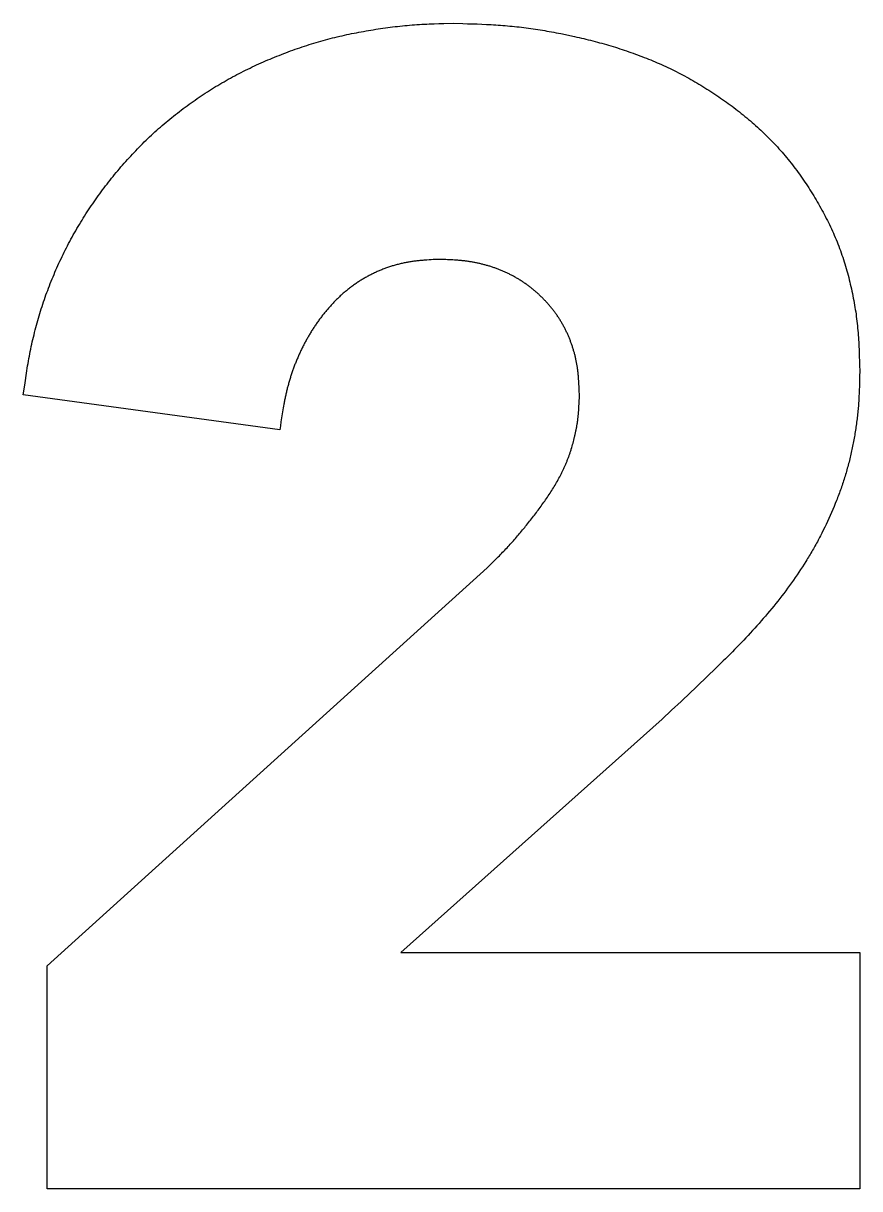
# Model space of a CAD drawing. Extents: x 4 to 389, y 10 to 269.
# Drawn here: x 144.12 to 147.85, y 203.83 to 209.03 of the extents above; entities that cross this region are included whole.
import ezdxf

# ---------------------------------------------------------------- set-up
doc = ezdxf.new("R2010")
doc.units = 0
doc.layers.add('ENGRAVE', color=5, linetype='CONTINUOUS')

msp = doc.modelspace()

# ---------------------------------------------------------------- linework, layer by layer
at = {"layer": 'ENGRAVE'}
msp.add_lwpolyline([(144.2283, 203.8321), (144.2283, 204.8261), (146.1896, 206.6004), (146.2097, 206.6202), (146.2197, 206.6301), (146.2297, 206.6401), (146.2347, 206.6451), (146.2396, 206.6501), (146.2446, 206.6551), (146.2495, 206.6601), (146.2544, 206.6652), (146.2593, 206.6702), (146.2642, 206.6753), (146.2691, 206.6804), (146.274, 206.6855), (146.2788, 206.6907), (146.2836, 206.6958), (146.2884, 206.701), (146.2931, 206.7062), (146.2979, 206.7114), (146.3026, 206.7166), (146.3073, 206.7219), (146.3119, 206.7272), (146.3166, 206.7325), (146.3212, 206.7378), (146.3258, 206.7431), (146.3304, 206.7485), (146.335, 206.7538), (146.3396, 206.7592), (146.3441, 206.7646), (146.3486, 206.77), (146.3531, 206.7755), (146.3576, 206.7809), (146.362, 206.7864), (146.3664, 206.7919), (146.3709, 206.7974), (146.3753, 206.8029), (146.3796, 206.8084), (146.384, 206.814), (146.3883, 206.8195), (146.3926, 206.8251), (146.3969, 206.8307), (146.4012, 206.8363), (146.4055, 206.8419), (146.4097, 206.8475), (146.4139, 206.8532), (146.4181, 206.8588), (146.4223, 206.8645), (146.4265, 206.8702), (146.4306, 206.8759), (146.4347, 206.8816), (146.4388, 206.8874), (146.4429, 206.8931), (146.4469, 206.8989), (146.4509, 206.9047), (146.4549, 206.9105), (146.4589, 206.9164), (146.4628, 206.9222), (146.4667, 206.9281), (146.4706, 206.934), (146.4744, 206.9399), (146.4782, 206.9458), (146.482, 206.9518), (146.4857, 206.9578), (146.4894, 206.9638), (146.493, 206.9699), (146.4966, 206.9759), (146.5001, 206.982), (146.5036, 206.9882), (146.5071, 206.9943), (146.5105, 207.0005), (146.5138, 207.0067), (146.5155, 207.0098), (146.5171, 207.013), (146.5187, 207.0161), (146.5203, 207.0192), (146.5219, 207.0224), (146.5235, 207.0255), (146.5251, 207.0287), (146.5266, 207.0319), (146.5282, 207.035), (146.5297, 207.0382), (146.5312, 207.0414), (146.5327, 207.0446), (146.5341, 207.0478), (146.5356, 207.051), (146.537, 207.0542), (146.5384, 207.0575), (146.5398, 207.0607), (146.5412, 207.0639), (146.5426, 207.0672), (146.5439, 207.0705), (146.5452, 207.0737), (146.5465, 207.077), (146.5478, 207.0803), (146.5491, 207.0836), (146.5504, 207.0868), (146.5516, 207.0901), (146.5529, 207.0935), (146.5541, 207.0968), (146.5553, 207.1001), (146.5564, 207.1034), (146.5576, 207.1067), (146.5588, 207.1101), (146.5599, 207.1134), (146.561, 207.1168), (146.5621, 207.1201), (146.5632, 207.1235), (146.5643, 207.1268), (146.5653, 207.1302), (146.5674, 207.1369), (146.5694, 207.1437), (146.5714, 207.1505), (146.5733, 207.1573), (146.5751, 207.1641), (146.5769, 207.1709), (146.5787, 207.1778), (146.5804, 207.1846), (146.5812, 207.1881), (146.582, 207.1915), (146.5828, 207.1949), (146.5835, 207.1984), (146.5843, 207.2018), (146.585, 207.2053), (146.5857, 207.2087), (146.5864, 207.2122), (146.5871, 207.2157), (146.5878, 207.2191), (146.5885, 207.2226), (146.5891, 207.226), (146.5897, 207.2295), (146.5903, 207.233), (146.5909, 207.2365), (146.5915, 207.2399), (146.592, 207.2434), (146.5925, 207.2469), (146.5931, 207.2504), (146.5935, 207.2539), (146.594, 207.2574), (146.5945, 207.2609), (146.5949, 207.2644), (146.5953, 207.2679), (146.5957, 207.2714), (146.5961, 207.2749), (146.5964, 207.2784), (146.5968, 207.2819), (146.5971, 207.2854), (146.5974, 207.2889), (146.598, 207.2959), (146.5985, 207.3029), (146.599, 207.31), (146.5994, 207.317), (146.5998, 207.324), (146.6002, 207.3311), (146.6005, 207.3381), (146.6008, 207.3452), (146.6014, 207.3593), (146.6019, 207.3734), (146.6012, 207.3887), (146.6009, 207.3964), (146.6006, 207.404), (146.6002, 207.4117), (146.5998, 207.4193), (146.5993, 207.427), (146.5988, 207.4346), (146.5983, 207.4423), (146.598, 207.4461), (146.5977, 207.4499), (146.5974, 207.4537), (146.597, 207.4575), (146.5967, 207.4613), (146.5963, 207.4651), (146.5959, 207.4689), (146.5955, 207.4727), (146.5951, 207.4765), (146.5946, 207.4803), (146.5941, 207.4841), (146.5936, 207.4879), (146.5931, 207.4917), (146.5926, 207.4955), (146.592, 207.4992), (146.5914, 207.503), (146.5908, 207.5068), (146.5901, 207.5105), (146.5894, 207.5143), (146.5887, 207.5181), (146.588, 207.5218), (146.5872, 207.5256), (146.5865, 207.5293), (146.5856, 207.5331), (146.5848, 207.5368), (146.5839, 207.5405), (146.583, 207.5443), (146.5821, 207.548), (146.5812, 207.5517), (146.5802, 207.5554), (146.5792, 207.5591), (146.5782, 207.5628), (146.5772, 207.5665), (146.5761, 207.5702), (146.575, 207.5739), (146.5739, 207.5775), (146.5728, 207.5812), (146.5716, 207.5848), (146.5704, 207.5885), (146.5692, 207.5921), (146.5679, 207.5957), (146.5667, 207.5994), (146.5654, 207.603), (146.5641, 207.6066), (146.5627, 207.6102), (146.5614, 207.6138), (146.56, 207.6173), (146.5586, 207.6209), (146.5571, 207.6245), (146.5557, 207.628), (146.5542, 207.6316), (146.5527, 207.6351), (146.5512, 207.6386), (146.5496, 207.6421), (146.548, 207.6456), (146.5464, 207.6491), (146.5448, 207.6526), (146.5432, 207.656), (146.5415, 207.6595), (146.5398, 207.6629), (146.5381, 207.6663), (146.5363, 207.6697), (146.5346, 207.6731), (146.5328, 207.6765), (146.531, 207.6799), (146.5291, 207.6833), (146.5273, 207.6866), (146.5254, 207.6899), (146.5235, 207.6933), (146.5215, 207.6966), (146.5196, 207.6999), (146.5176, 207.7031), (146.5156, 207.7064), (146.5135, 207.7096), (146.5115, 207.7129), (146.5094, 207.7161), (146.5073, 207.7193), (146.5052, 207.7225), (146.503, 207.7256), (146.5008, 207.7288), (146.4986, 207.7319), (146.4964, 207.735), (146.4942, 207.7381), (146.4919, 207.7412), (146.4896, 207.7443), (146.4873, 207.7473), (146.485, 207.7504), (146.4826, 207.7534), (146.4802, 207.7564), (146.4778, 207.7594), (146.4754, 207.7624), (146.473, 207.7653), (146.4705, 207.7683), (146.468, 207.7712), (146.4655, 207.7741), (146.463, 207.777), (146.4605, 207.7798), (146.4579, 207.7827), (146.4553, 207.7855), (146.4527, 207.7883), (146.4501, 207.7911), (146.4475, 207.7939), (146.4448, 207.7967), (146.4421, 207.7994), (146.4394, 207.8022), (146.4367, 207.8049), (146.434, 207.8076), (146.4313, 207.8102), (146.4285, 207.8129), (146.4257, 207.8155), (146.4229, 207.8182), (146.4201, 207.8208), (146.4173, 207.8234), (146.4144, 207.8259), (146.4116, 207.8285), (146.4087, 207.831), (146.4058, 207.8335), (146.4029, 207.836), (146.4, 207.8385), (146.397, 207.8409), (146.3941, 207.8434), (146.3911, 207.8458), (146.3881, 207.8482), (146.3851, 207.8506), (146.3821, 207.8529), (146.379, 207.8552), (146.376, 207.8576), (146.3729, 207.8598), (146.3698, 207.8621), (146.3667, 207.8644), (146.3636, 207.8666), (146.3605, 207.8688), (146.3573, 207.871), (146.3542, 207.8731), (146.351, 207.8753), (146.3478, 207.8774), (146.3446, 207.8795), (146.3414, 207.8816), (146.3381, 207.8836), (146.3349, 207.8856), (146.3316, 207.8877), (146.3283, 207.8896), (146.3251, 207.8916), (146.3217, 207.8935), (146.3184, 207.8954), (146.3151, 207.8973), (146.3118, 207.8992), (146.3084, 207.901), (146.305, 207.9028), (146.3016, 207.9046), (146.2982, 207.9064), (146.2948, 207.9082), (146.2914, 207.9099), (146.288, 207.9116), (146.2845, 207.9133), (146.2811, 207.9149), (146.2776, 207.9166), (146.2741, 207.9182), (146.2707, 207.9198), (146.2672, 207.9213), (146.2637, 207.9229), (146.2601, 207.9244), (146.2566, 207.9259), (146.2531, 207.9274), (146.2495, 207.9288), (146.246, 207.9303), (146.2424, 207.9317), (146.2388, 207.933), (146.2352, 207.9344), (146.2316, 207.9357), (146.228, 207.9371), (146.2244, 207.9384), (146.2208, 207.9396), (146.2172, 207.9409), (146.2135, 207.9421), (146.2099, 207.9433), (146.2063, 207.9445), (146.2026, 207.9456), (146.1989, 207.9467), (146.1953, 207.9478), (146.1916, 207.9489), (146.1879, 207.95), (146.1842, 207.951), (146.1805, 207.952), (146.1768, 207.953), (146.1731, 207.954), (146.1694, 207.9549), (146.1657, 207.9559), (146.1619, 207.9568), (146.1582, 207.9576), (146.1545, 207.9585), (146.1507, 207.9593), (146.147, 207.9601), (146.1432, 207.9609), (146.1395, 207.9617), (146.1357, 207.9624), (146.132, 207.9631), (146.1282, 207.9638), (146.1244, 207.9644), (146.1207, 207.9651), (146.1169, 207.9657), (146.1131, 207.9663), (146.1093, 207.9669), (146.1055, 207.9674), (146.1018, 207.9679), (146.098, 207.9684), (146.0942, 207.9689), (146.0904, 207.9694), (146.0866, 207.9698), (146.0828, 207.9702), (146.079, 207.9706), (146.0752, 207.971), (146.0714, 207.9714), (146.0676, 207.9717), (146.0638, 207.972), (146.06, 207.9724), (146.0561, 207.9727), (146.0523, 207.973), (146.0447, 207.9735), (146.0371, 207.974), (146.0294, 207.9744), (146.0218, 207.9748), (146.0141, 207.9752), (146.0065, 207.9756), (145.9988, 207.9759), (145.9911, 207.9762), (145.9758, 207.9768), (145.9578, 207.9759), (145.9488, 207.9754), (145.9399, 207.9748), (145.9309, 207.9743), (145.9219, 207.9737), (145.9129, 207.973), (145.9084, 207.9727), (145.904, 207.9723), (145.8995, 207.9719), (145.895, 207.9715), (145.8905, 207.9711), (145.8861, 207.9707), (145.8816, 207.9702), (145.8772, 207.9697), (145.8727, 207.9692), (145.8682, 207.9686), (145.8638, 207.9681), (145.8593, 207.9675), (145.8549, 207.9668), (145.8505, 207.9662), (145.846, 207.9655), (145.8416, 207.9648), (145.8372, 207.964), (145.8328, 207.9632), (145.8284, 207.9624), (145.8239, 207.9615), (145.8195, 207.9606), (145.8151, 207.9597), (145.8108, 207.9587), (145.8064, 207.9577), (145.802, 207.9567), (145.7976, 207.9556), (145.7933, 207.9545), (145.7889, 207.9534), (145.7846, 207.9522), (145.7802, 207.951), (145.7759, 207.9498), (145.7716, 207.9485), (145.7673, 207.9472), (145.763, 207.9459), (145.7587, 207.9445), (145.7544, 207.9431), (145.7501, 207.9416), (145.7459, 207.9402), (145.7416, 207.9387), (145.7374, 207.9371), (145.7332, 207.9356), (145.729, 207.934), (145.7248, 207.9323), (145.7206, 207.9307), (145.7164, 207.929), (145.7122, 207.9273), (145.7081, 207.9255), (145.704, 207.9237), (145.6998, 207.9219), (145.6957, 207.9201), (145.6916, 207.9182), (145.6876, 207.9163), (145.6835, 207.9143), (145.6794, 207.9124), (145.6754, 207.9104), (145.6714, 207.9083), (145.6674, 207.9063), (145.6634, 207.9042), (145.6594, 207.9021), (145.6555, 207.8999), (145.6515, 207.8977), (145.6476, 207.8955), (145.6437, 207.8933), (145.6398, 207.891), (145.6359, 207.8887), (145.6321, 207.8864), (145.6283, 207.8841), (145.6244, 207.8817), (145.6206, 207.8793), (145.6169, 207.8769), (145.6131, 207.8744), (145.6094, 207.8719), (145.6056, 207.8694), (145.6019, 207.8668), (145.5982, 207.8642), (145.5946, 207.8616), (145.5909, 207.859), (145.5873, 207.8564), (145.5837, 207.8537), (145.5801, 207.851), (145.5765, 207.8482), (145.573, 207.8455), (145.5695, 207.8427), (145.566, 207.8398), (145.5625, 207.837), (145.559, 207.8341), (145.5556, 207.8312), (145.5521, 207.8283), (145.5487, 207.8254), (145.5453, 207.8224), (145.542, 207.8194), (145.5386, 207.8164), (145.5353, 207.8134), (145.532, 207.8103), (145.5287, 207.8072), (145.5255, 207.8041), (145.5222, 207.801), (145.519, 207.7979), (145.5158, 207.7947), (145.5126, 207.7915), (145.5095, 207.7883), (145.5064, 207.7851), (145.5032, 207.7818), (145.5001, 207.7786), (145.4971, 207.7753), (145.494, 207.772), (145.491, 207.7686), (145.488, 207.7653), (145.485, 207.7619), (145.482, 207.7586), (145.4791, 207.7552), (145.4762, 207.7517), (145.4732, 207.7483), (145.4704, 207.7449), (145.4675, 207.7414), (145.4647, 207.7379), (145.4618, 207.7344), (145.459, 207.7309), (145.4563, 207.7273), (145.4535, 207.7238), (145.4508, 207.7202), (145.448, 207.7166), (145.4453, 207.713), (145.4427, 207.7094), (145.44, 207.7058), (145.4374, 207.7022), (145.4348, 207.6985), (145.4322, 207.6948), (145.4296, 207.6911), (145.427, 207.6874), (145.4245, 207.6837), (145.422, 207.68), (145.4195, 207.6763), (145.417, 207.6725), (145.4146, 207.6687), (145.4122, 207.6649), (145.4098, 207.6611), (145.4074, 207.6573), (145.405, 207.6535), (145.4026, 207.6497), (145.4003, 207.6458), (145.398, 207.642), (145.3957, 207.6381), (145.3934, 207.6342), (145.3912, 207.6303), (145.389, 207.6264), (145.3868, 207.6225), (145.3846, 207.6186), (145.3824, 207.6146), (145.3803, 207.6107), (145.3781, 207.6067), (145.376, 207.6028), (145.3739, 207.5988), (145.3719, 207.5948), (145.3698, 207.5908), (145.3678, 207.5868), (145.3658, 207.5827), (145.3638, 207.5787), (145.3619, 207.5747), (145.3599, 207.5706), (145.358, 207.5665), (145.3561, 207.5625), (145.3542, 207.5584), (145.3523, 207.5543), (145.3505, 207.5502), (145.3487, 207.5461), (145.3469, 207.542), (145.3451, 207.5378), (145.3433, 207.5337), (145.3416, 207.5296), (145.3399, 207.5254), (145.3382, 207.5212), (145.3365, 207.5171), (145.3348, 207.5129), (145.3332, 207.5087), (145.3316, 207.5045), (145.33, 207.5003), (145.3284, 207.4961), (145.3269, 207.4919), (145.3253, 207.4876), (145.3238, 207.4834), (145.3223, 207.4792), (145.3208, 207.4749), (145.3194, 207.4706), (145.318, 207.4664), (145.3165, 207.4621), (145.3151, 207.4578), (145.3138, 207.4536), (145.3124, 207.4493), (145.3111, 207.445), (145.3098, 207.4407), (145.3085, 207.4364), (145.3072, 207.4321), (145.306, 207.4277), (145.3047, 207.4234), (145.3035, 207.4191), (145.3023, 207.4147), (145.3012, 207.4104), (145.3, 207.4061), (145.2989, 207.4017), (145.2978, 207.3974), (145.2967, 207.393), (145.2956, 207.3886), (145.2946, 207.3843), (145.2936, 207.3799), (145.2926, 207.3755), (145.2916, 207.3711), (145.2906, 207.3667), (145.2897, 207.3624), (145.2888, 207.358), (145.2878, 207.3536), (145.287, 207.3492), (145.2861, 207.3448), (145.2852, 207.3404), (145.2844, 207.336), (145.2836, 207.3315), (145.2819, 207.3227), (145.2804, 207.3139), (145.2789, 207.305), (145.2774, 207.2961), (145.276, 207.2873), (145.2746, 207.2784), (145.2732, 207.2695), (145.2719, 207.2606), (145.2706, 207.2517), (145.268, 207.2339), (145.2655, 207.2161), (144.1214, 207.3724), (144.1275, 207.4156), (144.1307, 207.4371), (144.1339, 207.4587), (144.1373, 207.4802), (144.139, 207.491), (144.1408, 207.5017), (144.1426, 207.5125), (144.1445, 207.5232), (144.1464, 207.534), (144.1484, 207.5447), (144.1504, 207.5554), (144.1525, 207.5661), (144.1547, 207.5768), (144.1569, 207.5874), (144.1592, 207.5981), (144.1616, 207.6087), (144.164, 207.6194), (144.1665, 207.63), (144.1691, 207.6406), (144.1717, 207.6512), (144.1744, 207.6617), (144.1771, 207.6723), (144.18, 207.6828), (144.1829, 207.6933), (144.1858, 207.7038), (144.1888, 207.7143), (144.1919, 207.7248), (144.1951, 207.7352), (144.1983, 207.7456), (144.2016, 207.756), (144.2049, 207.7664), (144.2083, 207.7767), (144.2118, 207.7871), (144.2153, 207.7974), (144.2189, 207.8077), (144.2226, 207.818), (144.2263, 207.8282), (144.2301, 207.8384), (144.234, 207.8486), (144.2379, 207.8588), (144.2419, 207.869), (144.2459, 207.8791), (144.25, 207.8892), (144.2542, 207.8993), (144.2584, 207.9093), (144.2626, 207.9194), (144.267, 207.9294), (144.2714, 207.9394), (144.2758, 207.9493), (144.2803, 207.9592), (144.2849, 207.9691), (144.2896, 207.979), (144.2943, 207.9888), (144.299, 207.9987), (144.3038, 208.0084), (144.3087, 208.0182), (144.3136, 208.0279), (144.3186, 208.0376), (144.3237, 208.0473), (144.3288, 208.0569), (144.334, 208.0665), (144.3392, 208.076), (144.3445, 208.0856), (144.3499, 208.095), (144.3553, 208.1045), (144.3608, 208.1139), (144.3664, 208.1233), (144.3719, 208.1327), (144.3776, 208.142), (144.3833, 208.1513), (144.3891, 208.1606), (144.3949, 208.1698), (144.4007, 208.179), (144.4067, 208.1881), (144.4126, 208.1973), (144.4187, 208.2063), (144.4247, 208.2154), (144.4309, 208.2244), (144.437, 208.2334), (144.4433, 208.2424), (144.4495, 208.2513), (144.4559, 208.2602), (144.4622, 208.269), (144.4687, 208.2778), (144.4752, 208.2866), (144.4817, 208.2953), (144.4883, 208.304), (144.4949, 208.3127), (144.5016, 208.3213), (144.5083, 208.3298), (144.5151, 208.3384), (144.5219, 208.3469), (144.5288, 208.3553), (144.5357, 208.3638), (144.5427, 208.3721), (144.5497, 208.3805), (144.5568, 208.3888), (144.5639, 208.397), (144.5711, 208.4052), (144.5783, 208.4134), (144.5856, 208.4215), (144.5929, 208.4296), (144.6003, 208.4376), (144.6077, 208.4456), (144.6152, 208.4535), (144.6227, 208.4614), (144.6303, 208.4693), (144.6379, 208.4771), (144.6456, 208.4848), (144.6533, 208.4925), (144.6611, 208.5002), (144.6689, 208.5078), (144.6768, 208.5153), (144.6847, 208.5228), (144.6927, 208.5303), (144.7007, 208.5377), (144.7087, 208.545), (144.7168, 208.5523), (144.725, 208.5596), (144.7332, 208.5668), (144.7414, 208.5739), (144.7497, 208.581), (144.758, 208.5881), (144.7664, 208.595), (144.7748, 208.602), (144.7832, 208.6088), (144.7917, 208.6157), (144.8003, 208.6224), (144.8089, 208.6292), (144.8175, 208.6358), (144.8262, 208.6425), (144.8349, 208.649), (144.8436, 208.6555), (144.8524, 208.662), (144.8612, 208.6684), (144.8701, 208.6747), (144.879, 208.6811), (144.8879, 208.6873), (144.8969, 208.6935), (144.9059, 208.6997), (144.9149, 208.7057), (144.924, 208.7118), (144.9331, 208.7178), (144.9423, 208.7237), (144.9515, 208.7296), (144.9607, 208.7354), (144.9699, 208.7412), (144.9792, 208.7469), (144.9886, 208.7525), (144.9979, 208.7581), (145.0073, 208.7636), (145.0168, 208.7691), (145.0262, 208.7745), (145.0357, 208.7798), (145.0453, 208.7851), (145.0548, 208.7903), (145.0644, 208.7955), (145.0741, 208.8006), (145.0837, 208.8057), (145.0934, 208.8106), (145.1032, 208.8156), (145.1129, 208.8204), (145.1227, 208.8252), (145.1325, 208.83), (145.1424, 208.8347), (145.1522, 208.8393), (145.1621, 208.8439), (145.1721, 208.8484), (145.182, 208.8529), (145.192, 208.8573), (145.202, 208.8616), (145.212, 208.8659), (145.222, 208.8702), (145.2321, 208.8744), (145.2422, 208.8785), (145.2523, 208.8826), (145.2624, 208.8866), (145.2726, 208.8906), (145.2827, 208.8945), (145.2929, 208.8984), (145.3031, 208.9022), (145.3134, 208.906), (145.3236, 208.9097), (145.3339, 208.9134), (145.3442, 208.917), (145.3545, 208.9205), (145.3648, 208.924), (145.3752, 208.9275), (145.3855, 208.9308), (145.3959, 208.9342), (145.4063, 208.9374), (145.4168, 208.9407), (145.4272, 208.9438), (145.4376, 208.9469), (145.4481, 208.9499), (145.4586, 208.9529), (145.4691, 208.9558), (145.4796, 208.9586), (145.4902, 208.9614), (145.5007, 208.9641), (145.5113, 208.9668), (145.5219, 208.9693), (145.5325, 208.9718), (145.5431, 208.9743), (145.5538, 208.9767), (145.5644, 208.979), (145.5751, 208.9812), (145.5858, 208.9834), (145.5965, 208.9856), (145.6072, 208.9877), (145.6179, 208.9897), (145.6286, 208.9917), (145.6393, 208.9936), (145.6501, 208.9955), (145.6608, 208.9974), (145.6716, 208.9992), (145.6823, 209.0009), (145.6931, 209.0026), (145.7039, 209.0043), (145.7147, 209.0059), (145.7255, 209.0075), (145.7363, 209.009), (145.7471, 209.0105), (145.7579, 209.0119), (145.7687, 209.0133), (145.7795, 209.0146), (145.7904, 209.0159), (145.8012, 209.0171), (145.812, 209.0182), (145.8229, 209.0193), (145.8337, 209.0203), (145.8446, 209.0212), (145.8554, 209.0221), (145.8663, 209.0229), (145.8772, 209.0236), (145.8881, 209.0243), (145.8989, 209.0249), (145.9098, 209.0255), (145.9207, 209.026), (145.9316, 209.0264), (145.9534, 209.0272), (145.9752, 209.0279), (145.997, 209.0285), (146.0406, 209.0294), (146.0824, 209.0284), (146.1033, 209.0278), (146.1242, 209.0272), (146.1451, 209.0265), (146.166, 209.0256), (146.1869, 209.0247), (146.1974, 209.0242), (146.2078, 209.0236), (146.2183, 209.023), (146.2287, 209.0223), (146.2391, 209.0216), (146.2496, 209.0209), (146.26, 209.0201), (146.2704, 209.0192), (146.2809, 209.0183), (146.2913, 209.0174), (146.3017, 209.0164), (146.3121, 209.0154), (146.3225, 209.0143), (146.3329, 209.0131), (146.3433, 209.0119), (146.3537, 209.0107), (146.3641, 209.0094), (146.3744, 209.008), (146.3848, 209.0066), (146.3951, 209.0051), (146.4055, 209.0035), (146.4158, 209.0019), (146.4262, 209.0003), (146.4365, 208.9986), (146.4468, 208.9968), (146.4571, 208.995), (146.4674, 208.9932), (146.4777, 208.9913), (146.488, 208.9894), (146.4982, 208.9874), (146.5085, 208.9854), (146.5188, 208.9833), (146.5393, 208.9791), (146.5597, 208.9748), (146.5802, 208.9704), (146.5904, 208.9681), (146.6006, 208.9658), (146.6108, 208.9634), (146.621, 208.961), (146.6311, 208.9586), (146.6413, 208.9561), (146.6515, 208.9536), (146.6616, 208.951), (146.6717, 208.9484), (146.6818, 208.9457), (146.6919, 208.943), (146.702, 208.9403), (146.7121, 208.9374), (146.7222, 208.9346), (146.7322, 208.9316), (146.7422, 208.9286), (146.7522, 208.9256), (146.7622, 208.9225), (146.7722, 208.9194), (146.7821, 208.9162), (146.7921, 208.9129), (146.802, 208.9096), (146.8119, 208.9062), (146.8218, 208.9028), (146.8317, 208.8993), (146.8415, 208.8958), (146.8514, 208.8923), (146.8612, 208.8886), (146.871, 208.885), (146.8808, 208.8812), (146.8905, 208.8775), (146.9003, 208.8736), (146.91, 208.8698), (146.9197, 208.8658), (146.9294, 208.8618), (146.939, 208.8578), (146.9486, 208.8537), (146.9582, 208.8495), (146.9678, 208.8453), (146.9773, 208.841), (146.9869, 208.8366), (146.9963, 208.8322), (147.0058, 208.8278), (147.0152, 208.8232), (147.0246, 208.8186), (147.034, 208.8139), (147.0433, 208.8092), (147.0526, 208.8044), (147.0618, 208.7995), (147.071, 208.7945), (147.0802, 208.7895), (147.0894, 208.7845), (147.0985, 208.7794), (147.1076, 208.7742), (147.1167, 208.769), (147.1257, 208.7637), (147.1347, 208.7583), (147.1437, 208.7529), (147.1526, 208.7475), (147.1615, 208.742), (147.1704, 208.7364), (147.1792, 208.7308), (147.188, 208.7252), (147.1968, 208.7195), (147.2055, 208.7137), (147.2142, 208.7079), (147.2229, 208.7021), (147.2315, 208.6962), (147.2401, 208.6902), (147.2487, 208.6842), (147.2572, 208.6781), (147.2657, 208.672), (147.2741, 208.6658), (147.2825, 208.6596), (147.2909, 208.6533), (147.2992, 208.6469), (147.3075, 208.6405), (147.3157, 208.6341), (147.3239, 208.6275), (147.332, 208.621), (147.3401, 208.6143), (147.3482, 208.6076), (147.3562, 208.6009), (147.3641, 208.5941), (147.372, 208.5873), (147.3799, 208.5804), (147.3877, 208.5734), (147.3955, 208.5664), (147.4032, 208.5593), (147.4109, 208.5522), (147.4185, 208.545), (147.4261, 208.5378), (147.4336, 208.5305), (147.441, 208.5232), (147.4485, 208.5158), (147.4558, 208.5083), (147.4631, 208.5008), (147.4703, 208.4933), (147.4775, 208.4856), (147.4846, 208.478), (147.4917, 208.4702), (147.4986, 208.4624), (147.5056, 208.4546), (147.5124, 208.4467), (147.5192, 208.4387), (147.5259, 208.4307), (147.5325, 208.4226), (147.5391, 208.4144), (147.5456, 208.4062), (147.552, 208.398), (147.5584, 208.3897), (147.5646, 208.3813), (147.5709, 208.3729), (147.577, 208.3644), (147.5831, 208.3559), (147.5892, 208.3474), (147.5952, 208.3388), (147.6011, 208.3302), (147.607, 208.3215), (147.6128, 208.3128), (147.6186, 208.3041), (147.6243, 208.2953), (147.6299, 208.2865), (147.6356, 208.2777), (147.6411, 208.2688), (147.6466, 208.2599), (147.652, 208.251), (147.6574, 208.242), (147.6627, 208.233), (147.668, 208.2239), (147.6732, 208.2149), (147.6783, 208.2057), (147.6834, 208.1966), (147.6884, 208.1874), (147.6933, 208.1782), (147.6982, 208.1689), (147.703, 208.1596), (147.7077, 208.1503), (147.7124, 208.1409), (147.7169, 208.1315), (147.7214, 208.122), (147.7259, 208.1126), (147.7302, 208.103), (147.7345, 208.0935), (147.7387, 208.0839), (147.7428, 208.0743), (147.7469, 208.0646), (147.7508, 208.0549), (147.7547, 208.0452), (147.7585, 208.0354), (147.7622, 208.0257), (147.7658, 208.0158), (147.7693, 208.006), (147.7728, 207.9961), (147.7761, 207.9862), (147.7794, 207.9763), (147.7826, 207.9663), (147.7857, 207.9563), (147.7887, 207.9463), (147.7916, 207.9363), (147.7945, 207.9262), (147.7973, 207.9161), (147.8, 207.906), (147.8027, 207.8959), (147.8052, 207.8857), (147.8077, 207.8755), (147.8101, 207.8654), (147.8125, 207.8552), (147.8148, 207.8449), (147.817, 207.8347), (147.8192, 207.8245), (147.8213, 207.8142), (147.8233, 207.8039), (147.8252, 207.7936), (147.8271, 207.7833), (147.8289, 207.773), (147.8307, 207.7627), (147.8323, 207.7524), (147.8339, 207.742), (147.8354, 207.7317), (147.8368, 207.7213), (147.8382, 207.7109), (147.8395, 207.7006), (147.8407, 207.6902), (147.8418, 207.6798), (147.8428, 207.6694), (147.8438, 207.659), (147.8446, 207.6485), (147.8454, 207.6381), (147.8462, 207.6277), (147.8468, 207.6173), (147.8475, 207.6068), (147.848, 207.5964), (147.8485, 207.5859), (147.849, 207.5755), (147.8494, 207.565), (147.8501, 207.5441), (147.8508, 207.5232), (147.8513, 207.5023), (147.8519, 207.4813), (147.8514, 207.4524), (147.8511, 207.4379), (147.8508, 207.4235), (147.8504, 207.409), (147.85, 207.3945), (147.8494, 207.3801), (147.8487, 207.3656), (147.8483, 207.3584), (147.8479, 207.3512), (147.8474, 207.344), (147.8469, 207.3368), (147.8464, 207.3295), (147.8458, 207.3223), (147.8452, 207.3151), (147.8446, 207.3079), (147.8439, 207.3007), (147.8432, 207.2935), (147.8424, 207.2863), (147.8417, 207.2791), (147.8408, 207.2719), (147.84, 207.2648), (147.8391, 207.2576), (147.8382, 207.2504), (147.8372, 207.2432), (147.8362, 207.2361), (147.8352, 207.2289), (147.8341, 207.2217), (147.8331, 207.2146), (147.8319, 207.2074), (147.8308, 207.2003), (147.8296, 207.1932), (147.8284, 207.186), (147.8271, 207.1789), (147.8258, 207.1718), (147.8245, 207.1647), (147.8231, 207.1576), (147.8217, 207.1505), (147.8203, 207.1434), (147.8189, 207.1363), (147.8174, 207.1292), (147.8158, 207.1221), (147.8143, 207.1151), (147.8127, 207.108), (147.811, 207.101), (147.8094, 207.0939), (147.8077, 207.0869), (147.8059, 207.0799), (147.8042, 207.0729), (147.8024, 207.0658), (147.8005, 207.0588), (147.7986, 207.0519), (147.7967, 207.0449), (147.7948, 207.0379), (147.7928, 207.031), (147.7908, 207.024), (147.7887, 207.0171), (147.7866, 207.0102), (147.7845, 207.0032), (147.7823, 206.9963), (147.7801, 206.9894), (147.7779, 206.9826), (147.7756, 206.9757), (147.7733, 206.9689), (147.7709, 206.962), (147.7685, 206.9552), (147.7661, 206.9484), (147.7636, 206.9416), (147.7611, 206.9348), (147.7586, 206.928), (147.7561, 206.9212), (147.7535, 206.9145), (147.7509, 206.9077), (147.7482, 206.901), (147.7429, 206.8875), (147.7374, 206.8742), (147.7318, 206.8608), (147.7261, 206.8475), (147.7202, 206.8343), (147.7143, 206.8211), (147.7083, 206.8079), (147.7021, 206.7948), (147.6959, 206.7818), (147.6895, 206.7688), (147.683, 206.7558), (147.6798, 206.7494), (147.6765, 206.743), (147.6731, 206.7365), (147.6698, 206.7301), (147.6664, 206.7237), (147.663, 206.7174), (147.6595, 206.711), (147.656, 206.7047), (147.6525, 206.6983), (147.649, 206.692), (147.6454, 206.6857), (147.6418, 206.6795), (147.6382, 206.6732), (147.6345, 206.667), (147.6308, 206.6607), (147.6271, 206.6545), (147.6234, 206.6483), (147.6196, 206.6422), (147.6158, 206.636), (147.612, 206.6299), (147.6042, 206.6177), (147.5964, 206.6055), (147.5885, 206.5934), (147.5805, 206.5813), (147.5723, 206.5694), (147.5641, 206.5574), (147.5559, 206.5456), (147.5475, 206.5338), (147.539, 206.522), (147.5305, 206.5103), (147.5219, 206.4987), (147.5131, 206.4871), (147.5044, 206.4756), (147.4955, 206.4642), (147.4866, 206.4528), (147.4775, 206.4415), (147.4685, 206.4302), (147.4593, 206.419), (147.4501, 206.4079), (147.4408, 206.3968), (147.4314, 206.3858), (147.4219, 206.3748), (147.4124, 206.3639), (147.4029, 206.353), (147.3932, 206.3422), (147.3836, 206.3315), (147.3738, 206.3208), (147.364, 206.3101), (147.3542, 206.2995), (147.3443, 206.289), (147.3344, 206.2785), (147.3244, 206.268), (147.3143, 206.2575), (147.3043, 206.2472), (147.2942, 206.2368), (147.284, 206.2265), (147.2738, 206.2162), (147.2636, 206.206), (147.2534, 206.1958), (147.2431, 206.1856), (147.2328, 206.1754), (147.2225, 206.1653), (147.2121, 206.1552), (147.2017, 206.1451), (147.1809, 206.125), (147.1601, 206.105), (147.1391, 206.085), (147.1182, 206.065), (147.0972, 206.0451), (147.0551, 206.0054), (147.013, 205.9657), (146.9709, 205.926), (145.8052, 204.8847), (147.8519, 204.8847), (147.8519, 203.8321)], close=True, dxfattribs=at)

doc.saveas('drawing.dxf')
